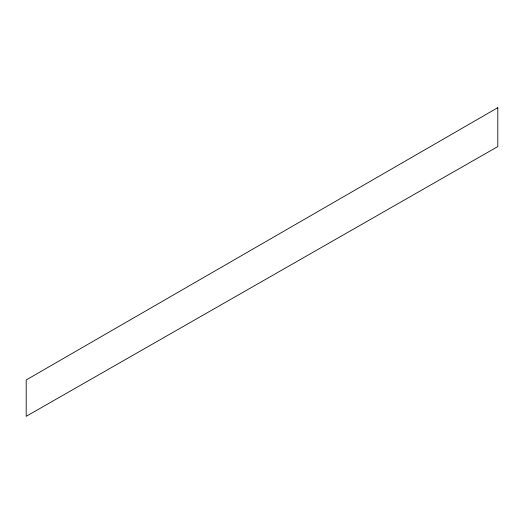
<?xml version="1.0" encoding="UTF-8"?>
<svg xmlns="http://www.w3.org/2000/svg" width="524" height="524" viewBox="0 0 524 524"><rect width="100%" height="100%" fill="white"/><g stroke="black" fill="none" stroke-linecap="round" stroke-linejoin="round"><path stroke-width="0.79" d="M497.8 107.682L26.2 379.959L26.2 416.318L497.8 146.582L497.8 107.682"/></g></svg>
